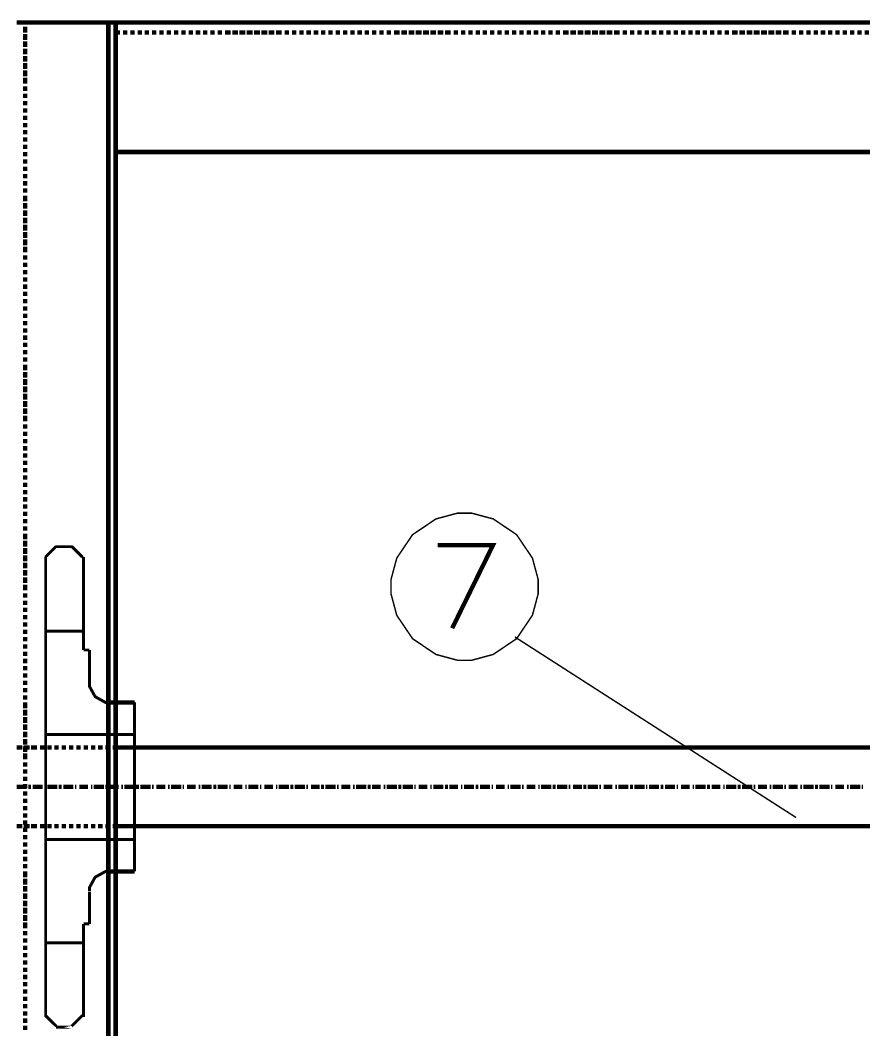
# Model space of a CAD drawing. Extents: x -2.4 to 13.4, y -16 to -5.
# Drawn here: x 5.129 to 6.094, y -8.372 to -7.216 of the extents above; entities that cross this region are included whole.
import ezdxf

# ---------------------------------------------------------------- set-up
doc = ezdxf.new("R2010")
doc.units = 0
doc.header["$MEASUREMENT"] = 0

msp = doc.modelspace()

# ---------------------------------------------------------------- linework, layer by layer
at = {"color": 0}
for points, const_width in [([(5.12534, -12.95219), (5.23868, -12.95219), (5.23868, -7.21884)], 0.005), ([(5.12534, -7.21884), (5.23868, -7.21884)], 0.005), ([(5.13532, -7.22054), (5.13532, -7.21884)], 0.005), ([(5.13532, -7.23051), (5.13532, -7.22384)], 0.005), ([(5.23032, -12.95219), (5.23032, -7.21884)], 0.005), ([(5.23868, -7.21884), (6.9487, -7.21884)], 0.005), ([(5.13532, -7.23887), (5.13532, -7.23219)], 0.005), ([(5.23868, -7.23051), (5.24367, -7.23051)], 0.005), ([(5.24697, -7.23051), (5.25203, -7.23051)], 0.005), ([(5.25534, -7.23051), (5.26032, -7.23051)], 0.005), ([(5.26368, -7.23051), (5.26868, -7.23051)], 0.005), ([(5.27199, -7.23051), (5.27697, -7.23051)], 0.005), ([(5.28035, -7.23051), (5.28534, -7.23051)], 0.005), ([(5.28864, -7.23051), (5.2937, -7.23051)], 0.005), ([(5.297, -7.23051), (5.30199, -7.23051)], 0.005), ([(5.30535, -7.23051), (5.31035, -7.23051)], 0.005), ([(5.31365, -7.23051), (5.31864, -7.23051)], 0.005), ([(5.32202, -7.23051), (5.327, -7.23051)], 0.005), ([(5.33031, -7.23051), (5.33536, -7.23051)], 0.005), ([(5.33867, -7.23051), (5.34365, -7.23051)], 0.005), ([(5.34702, -7.23051), (5.35202, -7.23051)], 0.005), ([(5.35532, -7.23051), (5.36031, -7.23051)], 0.005), ([(5.36368, -7.23051), (5.37035, -7.23051)], 0.005), ([(5.37197, -7.23051), (5.37865, -7.23051)], 0.005), ([(5.38034, -7.23051), (5.387, -7.23051)], 0.005), ([(5.38868, -7.23051), (5.39536, -7.23051)], 0.005), ([(5.39699, -7.23051), (5.40367, -7.23051)], 0.005), ([(5.40535, -7.23051), (5.41202, -7.23051)], 0.005), ([(5.41364, -7.23051), (5.42032, -7.23051)], 0.005), ([(5.422, -7.23051), (5.42867, -7.23051)], 0.005), ([(5.43199, -7.23051), (5.43703, -7.23051)], 0.005), ([(5.44034, -7.23051), (5.44534, -7.23051)], 0.005), ([(5.4487, -7.23051), (5.45368, -7.23051)], 0.005), ([(5.45699, -7.23051), (5.46199, -7.23051)], 0.005), ([(5.46535, -7.23051), (5.47034, -7.23051)], 0.005), ([(5.47366, -7.23051), (5.4787, -7.23051)], 0.005), ([(5.482, -7.23051), (5.487, -7.23051)], 0.005), ([(5.49036, -7.23051), (5.49535, -7.23051)], 0.005), ([(5.49866, -7.23051), (5.50365, -7.23051)], 0.005), ([(5.50702, -7.23051), (5.512, -7.23051)], 0.005), ([(5.51532, -7.23051), (5.52036, -7.23051)], 0.005), ([(5.52367, -7.23051), (5.52867, -7.23051)], 0.005), ([(5.53203, -7.23051), (5.53702, -7.23051)], 0.005), ([(5.54032, -7.23051), (5.54532, -7.23051)], 0.005), ([(5.54868, -7.23051), (5.55367, -7.23051)], 0.005), ([(5.55699, -7.23051), (5.56365, -7.23051)], 0.005), ([(5.56534, -7.23051), (5.57202, -7.23051)], 0.005), ([(5.5737, -7.23051), (5.58031, -7.23051)], 0.005), ([(5.58199, -7.23051), (5.58867, -7.23051)], 0.005), ([(5.59035, -7.23051), (5.59702, -7.23051)], 0.005), ([(5.59866, -7.23051), (5.60532, -7.23051)], 0.005), ([(5.607, -7.23051), (5.61368, -7.23051)], 0.005), ([(5.61536, -7.23051), (5.62197, -7.23051)], 0.005), ([(5.62534, -7.23051), (5.63034, -7.23051)], 0.005), ([(5.63364, -7.23051), (5.63868, -7.23051)], 0.005), ([(5.642, -7.23051), (5.64699, -7.23051)], 0.005), ([(5.65035, -7.23051), (5.65535, -7.23051)], 0.005), ([(5.65866, -7.23051), (5.66364, -7.23051)], 0.005), ([(5.667, -7.23051), (5.672, -7.23051)], 0.005), ([(5.67531, -7.23051), (5.68035, -7.23051)], 0.005), ([(5.68367, -7.23051), (5.68865, -7.23051)], 0.005), ([(5.69202, -7.23051), (5.69702, -7.23051)], 0.005), ([(5.70032, -7.23051), (5.70531, -7.23051)], 0.005), ([(5.70867, -7.23051), (5.71367, -7.23051)], 0.005), ([(5.71697, -7.23051), (5.72202, -7.23051)], 0.005), ([(5.72534, -7.23051), (5.73032, -7.23051)], 0.005), ([(5.73368, -7.23051), (5.73868, -7.23051)], 0.005), ([(5.74199, -7.23051), (5.74697, -7.23051)], 0.005), ([(5.75034, -7.23051), (5.75702, -7.23051)], 0.005), ([(5.75864, -7.23051), (5.76532, -7.23051)], 0.005), ([(5.767, -7.23051), (5.77367, -7.23051)], 0.005), ([(5.77535, -7.23051), (5.78203, -7.23051)], 0.005), ([(5.78366, -7.23051), (5.79032, -7.23051)], 0.005), ([(5.792, -7.23051), (5.79868, -7.23051)], 0.005), ([(5.80031, -7.23051), (5.80699, -7.23051)], 0.005), ([(5.80867, -7.23051), (5.81534, -7.23051)], 0.005), ([(5.81864, -7.23051), (5.8237, -7.23051)], 0.005), ([(5.827, -7.23051), (5.83199, -7.23051)], 0.005), ([(5.83536, -7.23051), (5.84035, -7.23051)], 0.005), ([(5.84365, -7.23051), (5.84866, -7.23051)], 0.005), ([(5.85202, -7.23051), (5.857, -7.23051)], 0.005), ([(5.86031, -7.23051), (5.86536, -7.23051)], 0.005), ([(5.86867, -7.23051), (5.87366, -7.23051)], 0.005), ([(5.87703, -7.23051), (5.88202, -7.23051)], 0.005), ([(5.88532, -7.23051), (5.89032, -7.23051)], 0.005), ([(5.89368, -7.23051), (5.89867, -7.23051)], 0.005), ([(5.90197, -7.23051), (5.90703, -7.23051)], 0.005), ([(5.91034, -7.23051), (5.91532, -7.23051)], 0.005), ([(5.9187, -7.23051), (5.92368, -7.23051)], 0.005), ([(5.92699, -7.23051), (5.93199, -7.23051)], 0.005), ([(5.93535, -7.23051), (5.94034, -7.23051)], 0.005), ([(5.94364, -7.23051), (5.95032, -7.23051)], 0.005), ([(5.952, -7.23051), (5.95867, -7.23051)], 0.005), ([(5.96036, -7.23051), (5.96697, -7.23051)], 0.005), ([(5.96865, -7.23051), (5.97534, -7.23051)], 0.005), ([(5.97702, -7.23051), (5.98368, -7.23051)], 0.005), ([(5.98531, -7.23051), (5.99199, -7.23051)], 0.005), ([(5.99367, -7.23051), (6.00034, -7.23051)], 0.005), ([(6.00203, -7.23051), (6.00864, -7.23051)], 0.005), ([(6.012, -7.23051), (6.017, -7.23051)], 0.005), ([(6.02036, -7.23051), (6.02535, -7.23051)], 0.005), ([(6.02867, -7.23051), (6.03366, -7.23051)], 0.005), ([(6.03702, -7.23051), (6.042, -7.23051)], 0.005), ([(6.04532, -7.23051), (6.05031, -7.23051)], 0.005), ([(6.05367, -7.23051), (6.05867, -7.23051)], 0.005), ([(6.06203, -7.23051), (6.06702, -7.23051)], 0.005), ([(6.07034, -7.23051), (6.07532, -7.23051)], 0.005), ([(6.07868, -7.23051), (6.08367, -7.23051)], 0.005), ([(6.08699, -7.23051), (6.09197, -7.23051)], 0.005), ([(6.09534, -7.23051), (6.10034, -7.23051)], 0.005), ([(5.13532, -7.24718), (5.13532, -7.24049)], 0.005), ([(5.13532, -7.25552), (5.13532, -7.24886)], 0.005), ([(5.13532, -7.26383), (5.13532, -7.25715)], 0.005), ([(5.13532, -7.27218), (5.13532, -7.26551)], 0.005), ([(5.13532, -7.28054), (5.13532, -7.27386)], 0.005), ([(5.13532, -7.28884), (5.13532, -7.28216)], 0.005), ([(5.13532, -7.29719), (5.13532, -7.2922)], 0.005), ([(5.13532, -7.30549), (5.13532, -7.3005)], 0.005), ([(5.13532, -7.31384), (5.13532, -7.30886)], 0.005), ([(5.13532, -7.3222), (5.13532, -7.31716)], 0.005), ([(5.13532, -7.33051), (5.13532, -7.32551)], 0.005), ([(5.13532, -7.33886), (5.13532, -7.33387)], 0.005), ([(5.13532, -7.34716), (5.13532, -7.34216)], 0.005), ([(5.13532, -7.35551), (5.13532, -7.35052)], 0.005), ([(5.13532, -7.36387), (5.13532, -7.35883)], 0.005), ([(5.13532, -7.37218), (5.13532, -7.36718)], 0.005), ([(5.23868, -7.36718), (6.9487, -7.36718)], 0.005), ([(5.13532, -7.38052), (5.13532, -7.37554)], 0.005), ([(5.13532, -7.38883), (5.13532, -7.38383)], 0.005), ([(5.13532, -7.39718), (5.13532, -7.39219)], 0.005), ([(5.13532, -7.40554), (5.13532, -7.4005)], 0.005), ([(5.13532, -7.41384), (5.13532, -7.40884)], 0.005), ([(5.13532, -7.42381), (5.13532, -7.4172)], 0.005), ([(5.13532, -7.43218), (5.13532, -7.4255)], 0.005), ([(5.13532, -7.44052), (5.13532, -7.43386)], 0.005), ([(5.13532, -7.44883), (5.13532, -7.44216)], 0.005), ([(5.13532, -7.45719), (5.13532, -7.45051)], 0.005), ([(5.13532, -7.46548), (5.13532, -7.45887)], 0.005), ([(5.13532, -7.47384), (5.13532, -7.46716)], 0.005), ([(5.13532, -7.48219), (5.13532, -7.47552)], 0.005), ([(5.13532, -7.49049), (5.13532, -7.48551)], 0.005), ([(5.13532, -7.49886), (5.13532, -7.49386)], 0.005), ([(5.13532, -7.50715), (5.13532, -7.50216)], 0.005), ([(5.13532, -7.51551), (5.13532, -7.51051)], 0.005), ([(5.13532, -7.52386), (5.13532, -7.51881)], 0.005), ([(5.13532, -7.53216), (5.13532, -7.52718)], 0.005), ([(5.13532, -7.54052), (5.13532, -7.53552)], 0.005), ([(5.13532, -7.54881), (5.13532, -7.54383)], 0.005), ([(5.13532, -7.55718), (5.13532, -7.55218)], 0.005), ([(5.13532, -7.56552), (5.13532, -7.56048)], 0.005), ([(5.13532, -7.57383), (5.13532, -7.56884)], 0.005), ([(5.13532, -7.58219), (5.13532, -7.57719)], 0.005), ([(5.13532, -7.59048), (5.13532, -7.5855)], 0.005), ([(5.13532, -7.59884), (5.13532, -7.59384)], 0.005), ([(5.13532, -7.60719), (5.13532, -7.60215)], 0.005), ([(5.13532, -7.61718), (5.13532, -7.61051)], 0.005), ([(5.13532, -7.62554), (5.13532, -7.61886)], 0.005), ([(5.13532, -7.63383), (5.13532, -7.62716)], 0.005), ([(5.13532, -7.64219), (5.13532, -7.63551)], 0.005), ([(5.13532, -7.6505), (5.13532, -7.64381)], 0.005), ([(5.13532, -7.65884), (5.13532, -7.65218)], 0.005), ([(5.13532, -7.6672), (5.13532, -7.66052)], 0.005), ([(5.13532, -7.6755), (5.13532, -7.66883)], 0.005), ([(5.13532, -7.68386), (5.13532, -7.67887)], 0.005), ([(5.13532, -7.69216), (5.13532, -7.68716)], 0.005), ([(5.13532, -7.70051), (5.13532, -7.69552)], 0.005), ([(5.13532, -7.70887), (5.13532, -7.70381)], 0.005), ([(5.13532, -7.71716), (5.13532, -7.71218)], 0.005), ([(5.13532, -7.72552), (5.13532, -7.72054)], 0.005), ([(5.13532, -7.73383), (5.13532, -7.72883)], 0.005), ([(5.13532, -7.74218), (5.13532, -7.73719)], 0.005), ([(5.13532, -7.75054), (5.13532, -7.74548)], 0.005), ([(5.13532, -7.75883), (5.13532, -7.75384)], 0.005), ([(5.13532, -7.76719), (5.13532, -7.7622)], 0.005), ([(5.13532, -7.7755), (5.13532, -7.77049)], 0.005), ([(5.13532, -7.78384), (5.13532, -7.77886)], 0.005), ([(5.13532, -7.7922), (5.13532, -7.78715)], 0.005), ([(5.13532, -7.8005), (5.13532, -7.79551)], 0.005), ([(5.13532, -7.81048), (5.13532, -7.80387)], 0.005), ([(5.13532, -7.81884), (5.13532, -7.81216)], 0.005), ([(5.13532, -7.82719), (5.13532, -7.82052)], 0.005), ([(5.17075, -7.8184), (5.16967, -7.81938), (5.1592, -7.82986), (5.15822, -7.83094)], 0.00333), ([(5.17032, -7.81884), (5.18865, -7.81884)], 0.00333), ([(5.20075, -7.83094), (5.19972, -7.8298), (5.18931, -7.81938), (5.18822, -7.8184)], 0.00333), ([(5.607, -7.81716), (5.67032, -7.81716), (5.62366, -7.91215)], 0.005), ([(5.13532, -7.8355), (5.13532, -7.82881)], 0.005), ([(5.15866, -8.35719), (5.15866, -7.83051)], 0.00333), ([(5.202, -7.93716), (5.202, -7.83051)], 0.00333), ([(5.13532, -7.84384), (5.13532, -7.83718)], 0.005), ([(5.13532, -7.85215), (5.13532, -7.84554)], 0.005), ([(5.13532, -7.86051), (5.13532, -7.85383)], 0.005), ([(5.13532, -7.86886), (5.13532, -7.86219)], 0.005), ([(5.13532, -7.87716), (5.13532, -7.87218)], 0.005), ([(5.13532, -7.88551), (5.13532, -7.88052)], 0.005), ([(5.13532, -7.89381), (5.13532, -7.88883)], 0.005), ([(5.13532, -7.90218), (5.13532, -7.89718)], 0.005), ([(5.13532, -7.91052), (5.13532, -7.90554)], 0.005), ([(5.13532, -7.91883), (5.13532, -7.91384)], 0.005), ([(5.15866, -7.91552), (5.202, -7.91552)], 0.00333), ([(5.13532, -7.92718), (5.13532, -7.92219)], 0.005), ([(5.69534, -7.92219), (6.017, -8.12884)], 0.00167), ([(5.13532, -7.93548), (5.13532, -7.93049)], 0.005), ([(5.13532, -7.94384), (5.13532, -7.93884)], 0.005), ([(5.20867, -7.93716), (5.202, -7.93716)], 0.00333), ([(5.20867, -7.97552), (5.20867, -7.93716)], 0.00333), ([(5.13532, -7.95219), (5.13532, -7.9472)], 0.005), ([(5.13532, -7.9605), (5.13532, -7.95551)], 0.005), ([(5.13532, -7.96884), (5.13532, -7.96386)], 0.005), ([(5.13532, -7.97715), (5.13532, -7.97216)], 0.005), ([(5.13532, -7.98551), (5.13532, -7.98051)], 0.005), ([(5.20867, -7.97465), (5.20867, -7.97862), (5.21524, -7.99055), (5.22717, -7.99718), (5.2312, -7.99718)], 0.00333), ([(5.13532, -7.99386), (5.13532, -7.98887)], 0.005), ([(5.13532, -8.00384), (5.13532, -7.99718)], 0.005), ([(5.26032, -7.99718), (5.232, -7.99718)], 0.005), ([(5.26032, -8.19052), (5.26032, -7.99718)], 0.00333), ([(5.13532, -8.0122), (5.13532, -8.00552)], 0.005), ([(5.13532, -8.02049), (5.13532, -8.01383)], 0.005), ([(5.13532, -8.02886), (5.13532, -8.02218)], 0.005), ([(5.13532, -8.03715), (5.13532, -8.03054)], 0.005), ([(5.13532, -8.04551), (5.13532, -8.03884)], 0.005), ([(5.15866, -8.03384), (5.26032, -8.03384)], 0.00333), ([(5.12534, -8.04881), (5.13202, -8.04881)], 0.005), ([(5.13364, -8.04881), (5.14032, -8.04881)], 0.005), ([(5.13532, -8.05387), (5.13532, -8.04719)], 0.005), ([(5.13532, -8.06216), (5.13532, -8.05549)], 0.005), ([(5.142, -8.04881), (5.14867, -8.04881)], 0.005), ([(5.15197, -8.04881), (5.15703, -8.04881)], 0.005), ([(5.16034, -8.04881), (5.16532, -8.04881)], 0.005), ([(5.1687, -8.04881), (5.17368, -8.04881)], 0.005), ([(5.17699, -8.04881), (5.18199, -8.04881)], 0.005), ([(5.18535, -8.04881), (5.19034, -8.04881)], 0.005), ([(5.19364, -8.04881), (5.1987, -8.04881)], 0.005), ([(5.202, -8.04881), (5.20699, -8.04881)], 0.005), ([(5.21036, -8.04881), (5.21535, -8.04881)], 0.005), ([(5.21865, -8.04881), (5.22366, -8.04881)], 0.005), ([(5.22702, -8.04881), (5.232, -8.04881)], 0.005), ([(5.23531, -8.04881), (5.23868, -8.04881)], 0.005), ([(6.9487, -8.04881), (5.23868, -8.04881)], 0.005), ([(5.13532, -8.07052), (5.13532, -8.06552)], 0.005), ([(5.13532, -8.07881), (5.13532, -8.07383)], 0.005), ([(5.13532, -8.08718), (5.13532, -8.08219)], 0.005), ([(5.13532, -8.09554), (5.13532, -8.09048)], 0.005), ([(5.12534, -8.09384), (5.137, -8.09384)], 0.005), ([(5.13532, -8.10383), (5.13532, -8.09884)], 0.005), ([(5.13868, -8.09384), (5.142, -8.09384)], 0.005), ([(5.14368, -8.09384), (5.15535, -8.09384)], 0.005), ([(5.15703, -8.09384), (5.15866, -8.09384)], 0.005), ([(5.16034, -8.09384), (5.172, -8.09384)], 0.005), ([(5.17368, -8.09384), (5.17699, -8.09384)], 0.005), ([(5.17867, -8.09384), (5.19034, -8.09384)], 0.005), ([(5.19202, -8.09384), (5.19364, -8.09384)], 0.005), ([(5.19702, -8.09384), (5.20699, -8.09384)], 0.005), ([(5.21036, -8.09384), (5.21199, -8.09384)], 0.005), ([(5.21367, -8.09384), (5.22534, -8.09384)], 0.005), ([(5.22702, -8.09384), (5.23032, -8.09384)], 0.005), ([(5.232, -8.09384), (5.24199, -8.09384)], 0.005), ([(5.24535, -8.09384), (5.24697, -8.09384)], 0.005), ([(5.24866, -8.09384), (5.26032, -8.09384)], 0.005), ([(5.262, -8.09384), (5.26532, -8.09384)], 0.005), ([(5.267, -8.09384), (5.27867, -8.09384)], 0.005), ([(5.28035, -8.09384), (5.28203, -8.09384)], 0.005), ([(5.28534, -8.09384), (5.29532, -8.09384)], 0.005), ([(5.29868, -8.09384), (5.30031, -8.09384)], 0.005), ([(5.30199, -8.09384), (5.31365, -8.09384)], 0.005), ([(5.31534, -8.09384), (5.31702, -8.09384)], 0.005), ([(5.32034, -8.09384), (5.33031, -8.09384)], 0.005), ([(5.33367, -8.09384), (5.33536, -8.09384)], 0.005), ([(5.33699, -8.09384), (5.34866, -8.09384)], 0.005), ([(5.35034, -8.09384), (5.3537, -8.09384)], 0.005), ([(5.35532, -8.09384), (5.36699, -8.09384)], 0.005), ([(5.36867, -8.09384), (5.37035, -8.09384)], 0.005), ([(5.37366, -8.09384), (5.38364, -8.09384)], 0.005), ([(5.387, -8.09384), (5.38868, -8.09384)], 0.005), ([(5.39032, -8.09384), (5.40197, -8.09384)], 0.005), ([(5.40367, -8.09384), (5.40535, -8.09384)], 0.005), ([(5.40866, -8.09384), (5.4187, -8.09384)], 0.005), ([(5.422, -8.09384), (5.42368, -8.09384)], 0.005), ([(5.42531, -8.09384), (5.43703, -8.09384)], 0.005), ([(5.43865, -8.09384), (5.44202, -8.09384)], 0.005), ([(5.44364, -8.09384), (5.45531, -8.09384)], 0.005), ([(5.45699, -8.09384), (5.45867, -8.09384)], 0.005), ([(5.46199, -8.09384), (5.47202, -8.09384)], 0.005), ([(5.47366, -8.09384), (5.47702, -8.09384)], 0.005), ([(5.4787, -8.09384), (5.49036, -8.09384)], 0.005), ([(5.49199, -8.09384), (5.49367, -8.09384)], 0.005), ([(5.49697, -8.09384), (5.50702, -8.09384)], 0.005), ([(5.51032, -8.09384), (5.512, -8.09384)], 0.005), ([(5.51368, -8.09384), (5.52535, -8.09384)], 0.005), ([(5.52697, -8.09384), (5.53035, -8.09384)], 0.005), ([(5.53203, -8.09384), (5.542, -8.09384)], 0.005), ([(5.54532, -8.09384), (5.547, -8.09384)], 0.005), ([(5.54868, -8.09384), (5.56035, -8.09384)], 0.005), ([(5.56203, -8.09384), (5.56534, -8.09384)], 0.005), ([(5.56702, -8.09384), (5.57868, -8.09384)], 0.005), ([(5.58031, -8.09384), (5.58199, -8.09384)], 0.005), ([(5.58536, -8.09384), (5.59534, -8.09384)], 0.005), ([(5.59866, -8.09384), (5.60034, -8.09384)], 0.005), ([(5.60202, -8.09384), (5.61368, -8.09384)], 0.005), ([(5.61536, -8.09384), (5.61867, -8.09384)], 0.005), ([(5.62035, -8.09384), (5.63034, -8.09384)], 0.005), ([(5.63364, -8.09384), (5.63532, -8.09384)], 0.005), ([(5.637, -8.09384), (5.64867, -8.09384)], 0.005), ([(5.65035, -8.09384), (5.65367, -8.09384)], 0.005), ([(5.65535, -8.09384), (5.667, -8.09384)], 0.005), ([(5.6687, -8.09384), (5.67032, -8.09384)], 0.005), ([(5.67368, -8.09384), (5.68367, -8.09384)], 0.005), ([(5.68703, -8.09384), (5.68865, -8.09384)], 0.005), ([(5.69034, -8.09384), (5.702, -8.09384)], 0.005), ([(5.70368, -8.09384), (5.70531, -8.09384)], 0.005), ([(5.70867, -8.09384), (5.71865, -8.09384)], 0.005), ([(5.72202, -8.09384), (5.72366, -8.09384)], 0.005), ([(5.72534, -8.09384), (5.737, -8.09384)], 0.005), ([(5.73868, -8.09384), (5.74199, -8.09384)], 0.005), ([(5.74367, -8.09384), (5.75534, -8.09384)], 0.005), ([(5.75702, -8.09384), (5.75864, -8.09384)], 0.005), ([(5.762, -8.09384), (5.77199, -8.09384)], 0.005), ([(5.77367, -8.09384), (5.77697, -8.09384)], 0.005), ([(5.77867, -8.09384), (5.79032, -8.09384)], 0.005), ([(5.792, -8.09384), (5.7937, -8.09384)], 0.005), ([(5.797, -8.09384), (5.80699, -8.09384)], 0.005), ([(5.81035, -8.09384), (5.81203, -8.09384)], 0.005), ([(5.81365, -8.09384), (5.82532, -8.09384)], 0.005), ([(5.827, -8.09384), (5.83031, -8.09384)], 0.005), ([(5.83199, -8.09384), (5.84365, -8.09384)], 0.005), ([(5.84534, -8.09384), (5.84702, -8.09384)], 0.005), ([(5.84866, -8.09384), (5.86031, -8.09384)], 0.005), ([(5.862, -8.09384), (5.86536, -8.09384)], 0.005), ([(5.86699, -8.09384), (5.87865, -8.09384)], 0.005), ([(5.88034, -8.09384), (5.88202, -8.09384)], 0.005), ([(5.88532, -8.09384), (5.89536, -8.09384)], 0.005), ([(5.89867, -8.09384), (5.90035, -8.09384)], 0.005), ([(5.90197, -8.09384), (5.91364, -8.09384)], 0.005), ([(5.91532, -8.09384), (5.9187, -8.09384)], 0.005), ([(5.92032, -8.09384), (5.93035, -8.09384)], 0.005), ([(5.93367, -8.09384), (5.93535, -8.09384)], 0.005), ([(5.93703, -8.09384), (5.9487, -8.09384)], 0.005), ([(5.95032, -8.09384), (5.95368, -8.09384)], 0.005), ([(5.95531, -8.09384), (5.96697, -8.09384)], 0.005), ([(5.96865, -8.09384), (5.97034, -8.09384)], 0.005), ([(5.97366, -8.09384), (5.98368, -8.09384)], 0.005), ([(5.987, -8.09384), (5.98868, -8.09384)], 0.005), ([(5.99036, -8.09384), (6.00203, -8.09384)], 0.005), ([(6.00365, -8.09384), (6.00534, -8.09384)], 0.005), ([(6.00864, -8.09384), (6.01868, -8.09384)], 0.005), ([(6.02199, -8.09384), (6.02367, -8.09384)], 0.005), ([(6.02535, -8.09384), (6.03702, -8.09384)], 0.005), ([(6.03864, -8.09384), (6.042, -8.09384)], 0.005), ([(6.0437, -8.09384), (6.05535, -8.09384)], 0.005), ([(6.05699, -8.09384), (6.05867, -8.09384)], 0.005), ([(6.06203, -8.09384), (6.07202, -8.09384)], 0.005), ([(6.07532, -8.09384), (6.077, -8.09384)], 0.005), ([(6.07868, -8.09384), (6.09035, -8.09384)], 0.005), ([(6.09197, -8.09384), (6.09365, -8.09384)], 0.005), ([(5.13532, -8.11219), (5.13532, -8.10719)], 0.005), ([(5.13532, -8.12048), (5.13532, -8.11549)], 0.005), ([(5.13532, -8.12884), (5.13532, -8.12386)], 0.005), ([(5.13532, -8.1372), (5.13532, -8.13215)], 0.005), ([(5.12534, -8.13883), (5.13202, -8.13883)], 0.005), ([(5.13364, -8.13883), (5.14032, -8.13883)], 0.005), ([(5.13532, -8.14549), (5.13532, -8.14051)], 0.005), ([(5.142, -8.13883), (5.14867, -8.13883)], 0.005), ([(5.15197, -8.13883), (5.15703, -8.13883)], 0.005), ([(5.16034, -8.13883), (5.16532, -8.13883)], 0.005), ([(5.1687, -8.13883), (5.17368, -8.13883)], 0.005), ([(5.17699, -8.13883), (5.18199, -8.13883)], 0.005), ([(5.18535, -8.13883), (5.19034, -8.13883)], 0.005), ([(5.19364, -8.13883), (5.1987, -8.13883)], 0.005), ([(5.202, -8.13883), (5.20699, -8.13883)], 0.005), ([(5.21036, -8.13883), (5.21535, -8.13883)], 0.005), ([(5.21865, -8.13883), (5.22366, -8.13883)], 0.005), ([(5.22702, -8.13883), (5.232, -8.13883)], 0.005), ([(5.23531, -8.13883), (5.23868, -8.13883)], 0.005), ([(6.9487, -8.13883), (5.23868, -8.13883)], 0.005), ([(5.13532, -8.15386), (5.13532, -8.14886)], 0.005), ([(5.13532, -8.16215), (5.13532, -8.15716)], 0.005), ([(5.15866, -8.15386), (5.26032, -8.15386)], 0.00333), ([(5.13532, -8.17051), (5.13532, -8.16552)], 0.005), ([(5.13532, -8.17887), (5.13532, -8.17381)], 0.005), ([(5.13532, -8.18716), (5.13532, -8.18218)], 0.005), ([(5.13532, -8.1972), (5.13532, -8.19052)], 0.005), ([(5.2312, -8.19052), (5.22717, -8.19052), (5.21524, -8.19709), (5.20867, -8.20898), (5.20867, -8.213)], 0.00333), ([(5.26032, -8.19052), (5.232, -8.19052)], 0.005), ([(5.13532, -8.20551), (5.13532, -8.19883)], 0.005), ([(5.13532, -8.21386), (5.13532, -8.20719)], 0.005), ([(5.13532, -8.22216), (5.13532, -8.21548)], 0.005), ([(5.20867, -8.21386), (5.20867, -8.25054)], 0.00333), ([(5.13532, -8.23051), (5.13532, -8.22384)], 0.005), ([(5.13532, -8.23887), (5.13532, -8.23219)], 0.005), ([(5.13532, -8.24718), (5.13532, -8.24049)], 0.005), ([(5.13532, -8.25552), (5.13532, -8.24886)], 0.005), ([(5.202, -8.35719), (5.202, -8.25054)], 0.00333), ([(5.20867, -8.25054), (5.202, -8.25054)], 0.00333), ([(5.13532, -8.26383), (5.13532, -8.25883)], 0.005), ([(5.13532, -8.27218), (5.13532, -8.26719)], 0.005), ([(5.15866, -8.27218), (5.202, -8.27218)], 0.00333), ([(5.13532, -8.28054), (5.13532, -8.2755)], 0.005), ([(5.13532, -8.28884), (5.13532, -8.28384)], 0.005), ([(5.13532, -8.29719), (5.13532, -8.2922)], 0.005), ([(5.13532, -8.30549), (5.13532, -8.3005)], 0.005), ([(5.13532, -8.31384), (5.13532, -8.30886)], 0.005), ([(5.13532, -8.3222), (5.13532, -8.31716)], 0.005), ([(5.13532, -8.33051), (5.13532, -8.32551)], 0.005), ([(5.13532, -8.33886), (5.13532, -8.33387)], 0.005), ([(5.13532, -8.34716), (5.13532, -8.34216)], 0.005), ([(5.13532, -8.35551), (5.13532, -8.35052)], 0.005), ([(5.15822, -8.35508), (5.1592, -8.35616), (5.16967, -8.36658), (5.17075, -8.36761)], 0.00333), ([(5.18822, -8.36761), (5.18931, -8.36658), (5.19972, -8.35616), (5.20075, -8.35508)], 0.00333), ([(5.13532, -8.36387), (5.13532, -8.35883)], 0.005), ([(5.13532, -8.37218), (5.13532, -8.36718)], 0.005)]:
    msp.add_lwpolyline(points, dxfattribs=dict(at, const_width=const_width))
for points, const_width in [([(5.63782, -7.78054), (5.62963, -7.78054), (5.60506, -7.78711), (5.57831, -7.80516), (5.56024, -7.83191), (5.55367, -7.85649), (5.55367, -7.86468), (5.55367, -7.87281), (5.56024, -7.8974), (5.57831, -7.92415), (5.60506, -7.9422), (5.62963, -7.94883), (5.63782, -7.94883), (5.64602, -7.94883), (5.67059, -7.9422), (5.69734, -7.92415), (5.71541, -7.8974), (5.72202, -7.87281), (5.72202, -7.86468), (5.72202, -7.85649), (5.71541, -7.83191), (5.69734, -7.80516), (5.67059, -7.78711), (5.64602, -7.78054), (5.63782, -7.78054)], 0.00167), ([(5.18865, -8.36886), (5.17032, -8.36886), (5.18865, -8.36886)], 0.00333)]:
    msp.add_lwpolyline(points, close=True, dxfattribs=dict(at, const_width=const_width))

doc.saveas('drawing.dxf')
